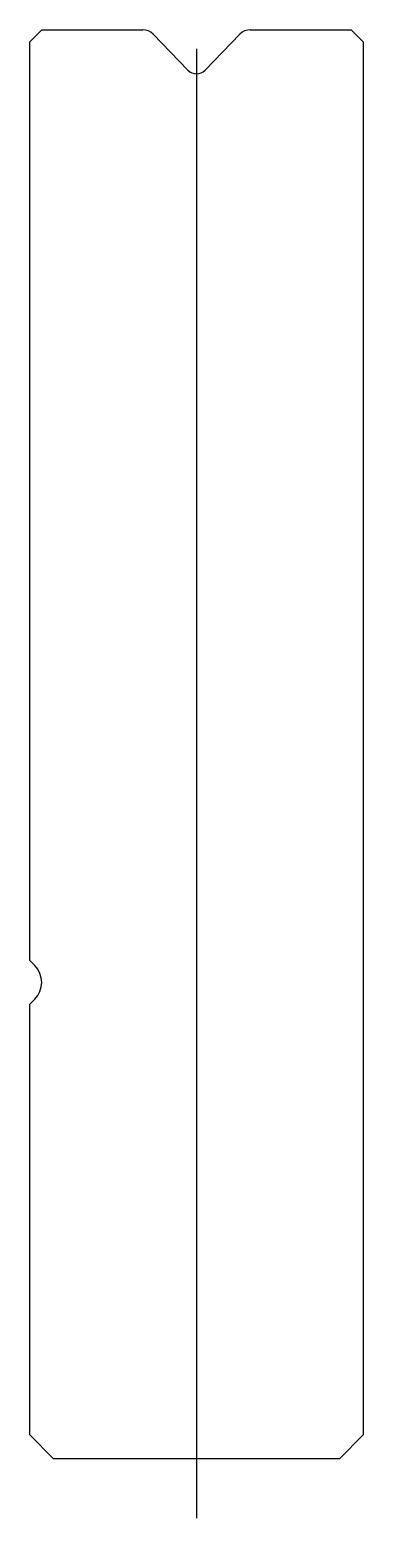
# Model space of a CAD drawing. Header units: metres. Extents: x -7.4 to 6.6, y -32.2 to 30.3.
import ezdxf

# ---------------------------------------------------------------- set-up
doc = ezdxf.new("R2010")
doc.units = ezdxf.units.M

msp = doc.modelspace()

# ---------------------------------------------------------------- linework, layer by layer
for p, q in [((-6.916243, 30.344897), (-7.416243, 29.844897)), ((-6.916243, 30.344897), (-2.670928, 30.344897)), ((-2.239324, 30.161692), (-0.775913, 28.646285)), ((-0.056573, 28.646285), (1.406838, 30.161692)), ((1.838442, 30.344897), (6.083757, 30.344897)), ((6.583757, 29.844897), (6.083757, 30.344897)), ((-7.416243, -8.74089), (-7.416243, 29.844897)), ((-0.416243, 29.54224), (-0.416243, -32.155103)), ((6.583757, 29.844897), (6.583757, -28.655103)), ((-7.416243, -8.74089), (-7.209136, -8.947997)), ((-7.209136, -10.36221), (-7.416243, -10.569317)), ((-7.416243, -28.655103), (-7.416243, -10.569317)), ((-7.416243, -28.655103), (-6.416243, -29.655103)), ((5.583757, -29.655103), (6.583757, -28.655103)), ((5.583757, -29.655103), (-6.416243, -29.655103))]:
    msp.add_line(p, q)
for centre, radius, start, end in [((-2.670928, 29.744897), 0.6, 44, 90), ((1.838442, 29.744897), 0.6, 90, 136), ((-0.416243, 28.993614), 0.5, 224, 316), ((-7.916243, -9.655103), 1, 315, 45)]:
    msp.add_arc(centre, radius, start, end)

doc.saveas('drawing.dxf')
